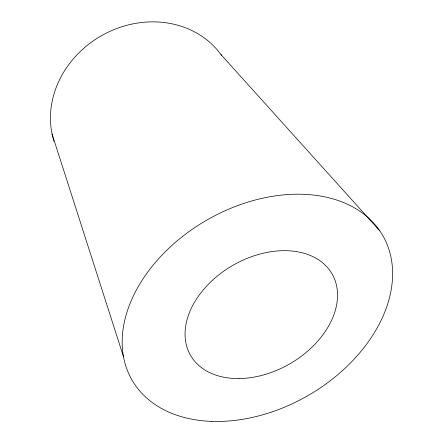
<?xml version="1.0" encoding="UTF-8"?>
<svg xmlns="http://www.w3.org/2000/svg" width="443" height="443" viewBox="0 0 443 443"><rect width="100%" height="100%" fill="white"/><g stroke="black" fill="none" stroke-linecap="round" stroke-linejoin="round"><path stroke-width="0.66" d="M220.913 54.511L379.695 230.725M52.08 134.057L123.47 356.632M53.974 141.328A95.101 83.971 -29.9 0 1 105.733 33.397A95.101 83.971 -29.9 0 1 221.716 55.624M238.976 378.555A81.639 56.892 -29.9 0 0 335.589 281.997A81.639 56.892 -29.9 0 0 209.312 283.298A81.639 56.892 -29.9 0 0 238.976 378.555M211.76 421.382A144.706 101.286 -29.9 0 0 390.449 254.908A144.706 101.286 -29.9 0 0 169.974 247.211A144.706 101.286 -29.9 0 0 211.76 421.382"/></g></svg>
